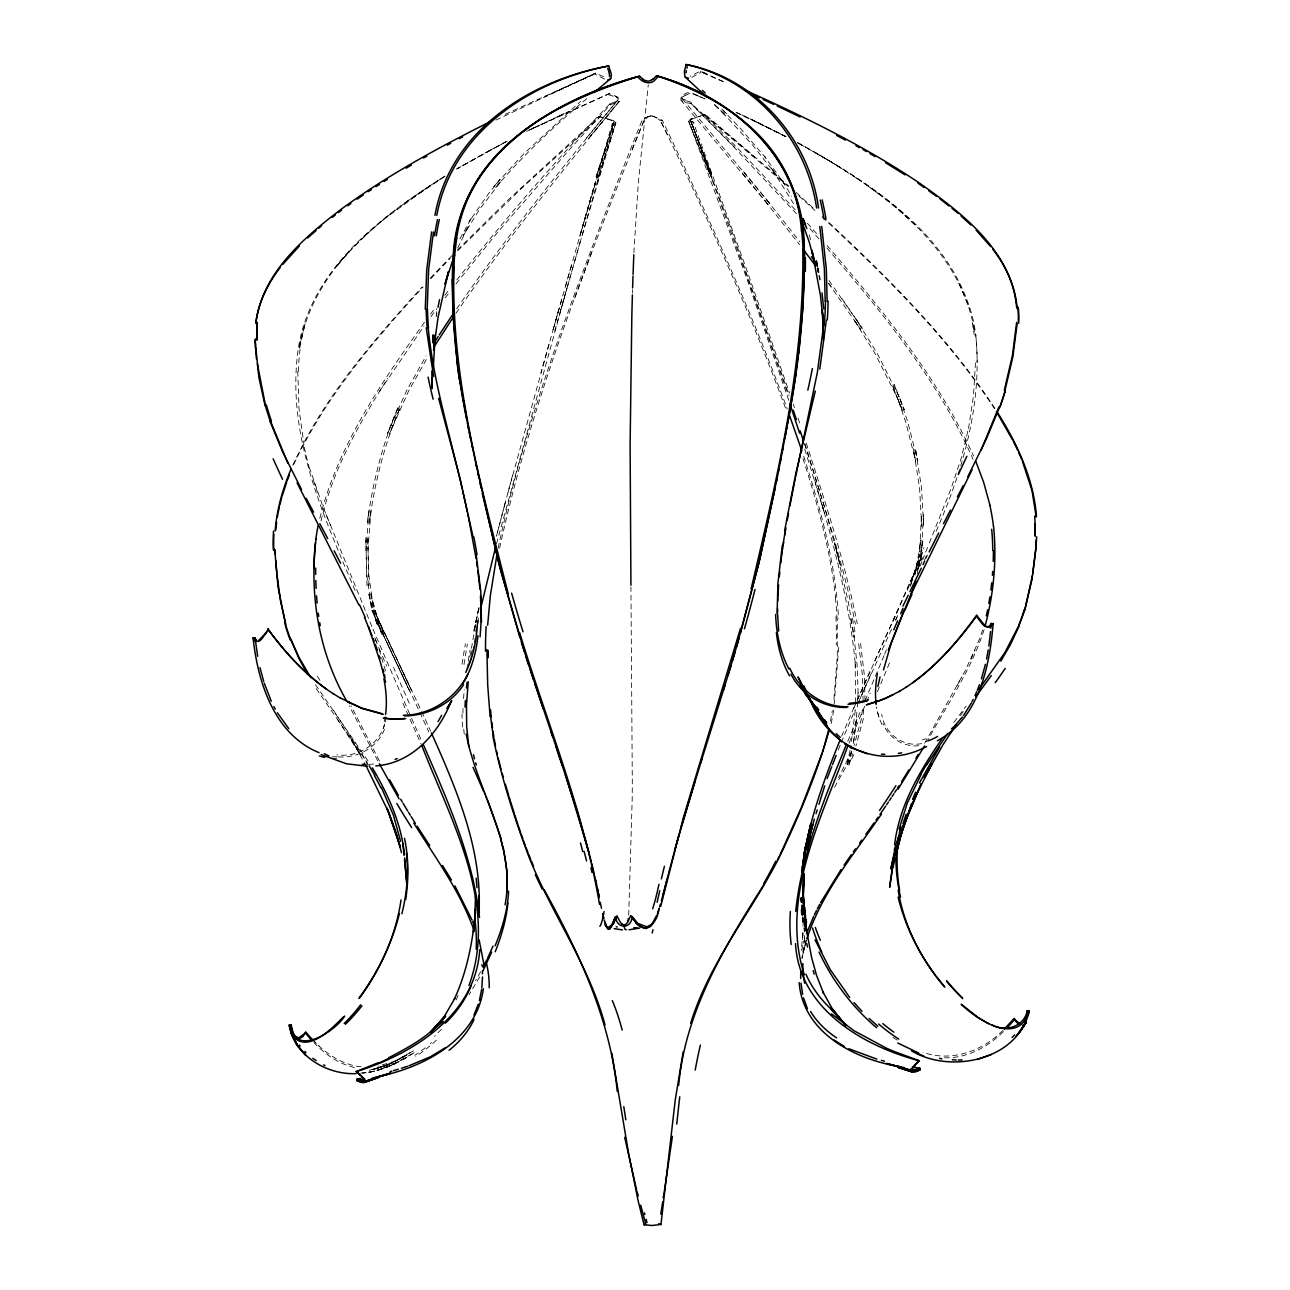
<?xml version="1.0" encoding="UTF-8"?>
<svg xmlns="http://www.w3.org/2000/svg" width="1290" height="1290" viewBox="0 0 1290 1290"><rect width="100%" height="100%" fill="white"/><g stroke="black" fill="none" stroke-linecap="round" stroke-linejoin="round"><path stroke-width="0.75" stroke-dasharray="5 3.75" d="M462.949 713.128L463.029 708.468M297.78 371.327L298.99 408.575L303.908 443.986M863.107 701.002L862.333 674.654L858.334 641.066M865.026 700.728L864.236 674.251L860.22 640.582M975.482 362.716L973.531 395.579L968.113 431.182M838.742 647.241L834.146 703.985M802.783 932.686L802.461 940.442L803.073 932.847M804.412 940.571L804.654 934.718M633.89 252.792L638.26 183.325L648.273 84.818M855.254 710.451L850.513 748.49M855.625 702.663L855.141 661.802L855.657 668.026C850.965 611.944 837.226 557.119 821.601 503.229L824.649 513.581L804.38 448.033M856.786 718.998L853.351 744.217L857.269 709M857.366 707.001L858.14 691.021L858.092 692.907L857.108 664.769L853.658 633.422L854.319 637.599L848.32 602.156L834.63 542.8L840.387 565.326L824.745 507.776L804.734 442.954M366.989 585.708L366.038 548.653L369.069 510.292L367.279 522.724C372.665 482.863 382.485 443.518 398.449 406.527L387.613 433.166L406.866 390.144L426.087 355.927M368.956 585.612L368.005 548.734L371.02 510.518L369.214 523.014C374.584 483.299 384.356 444.099 400.271 407.253L389.419 433.908L408.608 391.047L427.78 356.943M628.714 915.142L632.181 799.59A248.067 11.965 88.9 0 0 632.31 782.595L630.939 586.998M463.529 698.567L464.319 689.602M804.605 937.346L804.122 943.264L804.541 939.362M802.993 932.718L801.3 949.811M615.862 122.856L598.06 178.036L615.878 122.663L612.589 120.309L598.931 116.455L507.131 200.821L457.547 249.889M833.937 699.115L837.274 656.546L837.291 619.168M804.589 938.604L801.993 958.438L806.137 940.168M436.407 315.034L436.891 311.519M468.447 665.592L476.381 619.877M471.205 659.916L479.041 617.168M466.867 669.462L470.06 650.031M469.834 663.108L471.979 650.434M915.013 575.147L920.947 539.768L919.641 551.975L921.495 514.565L921.737 526.32L919.56 487.846L913.449 448.888L915.674 461.191L905.838 422.362L897.485 397.917L902.468 410.607L892.293 385.242L902.468 410.607M917.271 573.566L922.882 540.026L921.592 552.152L923.463 514.597L923.688 526.255L921.512 487.652L915.384 448.549L917.593 460.756L907.725 421.798L899.324 397.256L904.29 409.865L894.115 384.533L899.098 396.869L877.168 353.315L855.528 318.485L828.986 280.543M863.445 718.433L855.915 746.055M861.51 718.53L854.044 745.507M830.47 721.175L832.308 710.677M915.319 573.486L919.706 554.474L911.917 580.903M299.683 348.058L305.23 323.016L298.974 348.381C305.456 311.874 323.951 278.511 349.3 251.711M436.165 316.792L436.907 312.986M498.134 548.185C529.545 400.739 586.579 260.338 641.888 120.615L646 117.455L650.805 115.89A2.935 1.935 1.8 0 1 652.514 115.906L662.302 120.228C707.42 214.882 751.167 310.39 787.206 408.93M499.617 548.105C531.674 400.884 587.305 260.032 643.952 120.857C644.871 119.857 645.838 118.906 646.903 118.067M473.704 631.116L478.977 606.929M479.041 607.268L474.785 627.424L478.945 608.171M475.623 631.536L479.09 615.411M851.706 751.651L848.433 766.55L852.819 753.666M850.062 750.441L846.546 766.018L851.868 750.828M918.109 568.922L921.608 554.974L917.142 570.132L923.914 547.653M321.033 520.934C332.772 469.302 359.62 422.685 387.709 378.373M801.574 950.424L804.444 939.636M804.541 947.408L802.251 956.809L806.234 940.684M804.992 945.522L806.363 939.878M319.791 518.435C337.916 445.55 381.517 382.372 424.62 322.129M496.537 535.931L505.39 502.149L496.44 536.108M496.521 543.735L566.987 288.073M504.471 505.615L512.775 474.656M508.083 492.135L549.056 344.091M558.441 310.938L540.978 372.649M561.731 299.377L552.652 331.353L572.083 263.079M560.328 311.471L601.124 169.055M565.568 286.009L595.077 182.938M554.764 330.933L581.29 238.021M579.791 236.409L612.25 123.711L613.863 122.534L596.238 177.391L613.782 122.679L580.387 234.151L595.416 182.325M596.98 183.438L614.121 124.066L615.653 123.227L581.855 236.425M302.231 329.982C322.742 259.677 385.936 213.35 444.937 175.988M910.24 586.563L912.643 578.581M910.805 584.693L922.027 547.121M961.824 456.45L951.101 488.442L928.171 545.944M596.012 176.52L613.992 122.227M913.191 576.92L918.577 561.601M984.109 629.568C971.402 669.768 946.925 704.646 927.139 741.476M384.614 723.9C379.437 744.604 357.717 757.698 336.964 754.844M574.76 298.2L591.739 252.437M907.37 590.223L922.124 552.604M917.98 568.438L922.14 557.828L917.916 569.406M841.612 736.219L855.012 705.13M838.323 749.893L840.516 744.346M841.241 742.508L855.206 709.548M927.575 547.444L922.673 559.747M920.173 566.02L922.044 561.295M924.527 560.279L927.494 552.846M936.121 531.319C963.13 470.044 982.593 403.206 975.772 335.658M632.1 149.366L643.662 121.163L641.888 120.615M456.176 999.944L458.434 994.429M924.704 743.169L965.404 670.397L978.981 640.324A328.16 250.583 38.6 0 0 982.609 630.004M884.634 654.175L886.44 649.789M911.192 580.468L915.432 570.277L852.625 710.774M884.037 655.626L864.945 701.002M849.062 743.056L865.816 703.598M847.772 741.299L861.204 709.742M866.558 701.857L870.218 693.262M869.831 671.542L855.818 703.308M893.083 621.135L920.076 559.667M891.519 629.214L858.431 702.26M858.334 702.663L871.621 672.348M895.679 620.103L898.098 614.621L895.599 620.103M851.69 751.167L838.548 777.628M292.782 465.303C323.355 397.949 372.6 341.237 422.024 287.073M970.951 659.319L975.111 650.079M457.708 248.051L468.673 225.524L463.158 235.812L479.509 209.415L501.391 180.842L495.215 187.953C523.143 155.139 554.748 125.678 587.627 97.911M874.668 661.093L897.953 610.202M293.814 464.4C324.935 397.497 373.713 340.931 423.104 286.896M690.489 119.648L705.195 114.407L788.851 186.099M384.485 729.253C377.132 748.232 356.137 759.165 336.303 756.649M925.946 558.328L927.526 555.135M849.707 760.052L833.308 789.496M459.885 238.811L471.947 217.091L469.076 221.783L488.088 194.274L499.81 179.665L493.812 186.582L523.724 153.865L580.548 101.362M480.654 971.789L475.607 980.69M957.132 685.506L961.905 676.895M479.735 976.965L468.996 994.751M495.941 120.067L595.593 73.127L606.268 77.9M379.373 391.499L423.959 326.128M960.373 715.692L964.807 709.161M456.66 308.81C506.535 236.538 561.811 168.168 617.539 100.362L618.184 99.523A2.935 1.613 -9 0 0 618.071 98.588L616.41 97.443M456.015 313.212C506.438 239.779 562.505 170.441 619.006 101.652C621.699 96.798 612.25 95.218 609.283 93.622L526.61 131.338M430.957 316.663L436.778 308.778M953.842 722.432L966.081 706.194M430.489 314.212L435.31 307.762M444.776 295.329L449.468 289.25M533.496 127.936L609.283 93.622M445.115 297.845L449.936 291.637M455.983 283.881L496.94 233.071L568.455 150.64L610.315 104.78L619.006 101.652L588.095 139.046L619.329 101.33M456.805 279.882C505.196 219.01 556.167 159.686 609.993 103.748M586.547 137.869L617.813 100.072M795.204 209.77C761.439 174.053 726.463 134.112 690.811 103.232C678.008 103.103 677.702 94.96 689.763 92.074M430.199 278.205L452.064 255.501M430.86 278.608L450.146 258.452M441.454 1029.291L434.456 1036.273M457.547 250.889L523.401 186.615L599.721 117.422M364.877 236.054L349.026 251.808L336.029 266.998C365.409 230.523 403.48 202.256 442.905 177.504M1003.346 1031.629C987.818 1047.238 966.516 1058.606 944.038 1057.752M1003.023 1030.291C982.706 1051.108 951.294 1062.428 922.947 1052.301M364.602 236.151L383.243 219.913M382.969 220.01L429.28 186.212M404.383 203.401L445.84 175.892M706.743 73.691L700.47 71.111L690.198 76.223M683.12 96.282L681.91 97.347A2.935 1.548 10.2 0 0 681.959 98.298M648.499 116.922L650.805 115.89L654.723 116.664M456.241 169.119L505.503 141.916M489.249 150.608L457.16 168.748L506.631 141.416M489.007 150.72L507.147 141.352M529.706 129.806L534.608 127.388M505.18 114.326L595.593 73.127M529.868 129.806L564.117 113.585M614.911 102.023L610.057 103.732M691.134 118.954L688.667 121.26L709.822 174.182L688.667 121.26M556.732 91.251L595.303 73.643L544.622 96.798M558.667 116.116L569.196 111.327M685.184 95.234L690.166 93.299M691.811 77.4L701.244 72.111L700.47 71.111M662.302 120.228L660.609 120.841L656.949 117.987M692.537 118.422L690.005 119.47L705.195 114.407M609.332 103.926L610.315 104.78M788.754 400.287L747.297 279.962L688.796 121.453L693.294 122.147L747.49 271.997L789.593 393.16M369.166 1070.313L391.434 1063.266L413.703 1050.689L394.514 1061.331L378.002 1066.137M375.197 1068.555L395.369 1063.089L414.8 1052.318C399.303 1062.476 382.082 1071.2 363.377 1072.925M649.676 116.116L650.934 115.955M360.603 1073.151C377.47 1072.393 393.015 1065.105 407.479 1056.929L389.161 1066.362L372.084 1071.764L362.087 1072.941M921.576 743.588C902.726 747.571 884.198 733.075 881.747 714.321M368.585 764.389L373.697 764.051M918.722 745.749C903.484 747.297 888.471 737.735 883.037 723.48M361.555 764.196L367.44 764.293L362.716 764.148L366.634 764.309M361.152 1066.814C342.753 1064.96 326.596 1054.156 313.986 1041.175M612.25 123.711L614.121 124.066M691.537 102.329L685.683 100.652M598.931 116.455L613.734 121.131M611.46 119.986L612.347 120.228M354.54 1067.539C338.802 1063.911 325.112 1054.333 314.083 1042.804M693.294 122.147L690.811 120.97L711.548 175.166L690.569 120.68L731.285 229.636L789.303 395.804M608.477 94.67L614.395 96.605M604.575 79.077L594.996 74.159M696.181 95.218L705.05 98.814M692.488 93.783L704.63 98.717M693.343 93.622L702.276 97.492M703.082 72.917L723.222 81.689M613.008 120.486L613.927 120.938M702.631 72.401L726.463 82.915M741.718 114.858L746.442 117.051M736.203 112.359L758.955 123.066M751.103 119.228L786.158 136.514M736.139 112.407L784.852 136.063M749.845 118.696L786.997 137.369M756.956 122.082L787.287 137.385M797.446 142.803L800.929 144.609C838.677 165.459 875.652 188.501 907.499 217.752M797.494 142.497C869.234 182.438 950.149 232.474 972.483 317.066A228.749 162.782 -49.4 0 1 975.885 335.61M799.784 143.948L830.357 161.476L860.801 180.939M816.102 153.091L841.08 168.006M683.668 99.701L682.087 98.427M892.954 1037.402L897.759 1040.482M856.334 177.988C910.805 214.35 964.339 264.514 974.643 332.449L972.337 322.79L974.24 335.061M868.089 186.131L880.102 194.855M704.598 115.407L788.222 186.421M704.888 114.907L754.376 156.977M796.253 192.597L813.877 208.641M798.881 195.919L814.974 210.464M822.681 216.72C885.488 275.221 947.666 336.126 994.848 408.333M822.069 216.962C884.924 275.544 947.07 336.448 994.445 408.624M898.695 209.802L915.594 225.444M312.809 1039.998L319.807 1046.771M721.787 109.037L740.041 127.984L767.034 159.508L764.325 156.058L784.707 184.373L781.837 179.874L791.705 196.225M714.999 105.151L726.012 115.906L714.241 104.297M723.045 110.247L727.286 114.423M714.579 104.651L726.012 115.906M734.574 147.205L690.811 103.232L734.349 147.447L796.478 213.769M722.513 112.424L752.86 145.367L776.677 175.537L770.872 167.345L793.511 203.562M807.379 223.234L817.941 235.07M809.927 228.54L819.021 238.956M826.809 247.874C882.505 312.922 938.201 380.389 973.095 459.321M827.148 245.535C882.699 310.406 938.104 377.583 973.563 455.983M682.442 98.83L770.485 204.417L741.524 168.974M680.701 99.83L768.985 205.674L739.992 170.199M766.663 199.724L799.913 241.939M765.115 200.934L799.558 244.697M828.599 283.3L830.954 286.461L828.583 283.203M828.47 283.155L860.672 329.498L853.867 319.533L875.458 354.282L897.308 397.675M855.528 318.485L862.284 328.402L842.08 298.748M315.469 684.7L369.488 763.1M333.304 710.048L362.409 754.602L367.876 765.163M316.244 688.634L367.714 763.341M337.512 719.191L360.91 755.811L349.622 736.074L365.183 764.228M377.793 760.842L349.203 705.84M379.47 761.052L350.977 705.775M667.43 134.805L660.609 120.841C706.388 215.059 749.748 311.229 786.11 409.72M420.04 708.033L373.745 609.767L411.333 690.182L377.647 618.539L384.243 634.857L372.713 604.526L379.341 625.247L370.391 592.046L372.939 604.123L368.666 574.324L367.763 536.995L368.005 548.734M418.266 708.871L371.939 610.557L409.575 691.053L375.842 619.313L382.421 635.583L370.859 605.171L377.454 625.811L368.472 592.481L371.004 604.494L366.699 574.501L365.812 537.011L366.038 548.653M421.669 711.58L430.602 731.124M419.895 712.419L428.812 731.93M409.672 714.079L372.617 628.311M411.607 718.401L421.475 740.428M408.543 715.885L402.48 702.276M410.091 719.32L421.121 744.04M382.501 656.336L386.694 666.108M378.663 647.306L381.808 654.707M959.018 283.478L969.451 308.262M375.584 639.985L377.099 643.597M371.875 626.553L322.726 506.148L309.971 469.012M326.031 514.468L330.579 525.578M355.105 590.546C322.806 514.275 285.896 433.762 298.28 348.719A228.749 173.441 43.2 0 1 302.295 330.014M690.489 120.534L711.5 174.295L690.618 120.76M374.858 637.663L376.503 642.065M691.488 122.582L749.861 284.558L788.206 395.224M707.678 166.99L712.838 181.197M313.567 480.767L317.469 492.183M793.285 404.109L794.495 407.704M379.099 649.322L385.662 671.316M798.01 418.202L800.3 425.055M806.25 443.131C825.407 502.665 844.998 562.311 857.302 623.715M804.492 444.034C823.568 503.455 843.128 562.956 855.415 624.231M802.961 458.466C817.586 503.826 830.389 550.121 835.614 597.609M803.702 456.241C820.569 508.921 835.598 562.924 838.532 618.426M814.587 479.751L824.649 513.581M809.249 234.925L810.668 239.94M802.815 917.4L803.17 920.093M464.271 734.22L463.4 726.141M803.267 924.898L802.799 917.045L803.041 924.978M802.928 916.722L802.928 926.091M632.455 293.153A594.4 28.67 88.9 0 1 632.568 289.686M337.4 756.827A136.095 80.448 72 0 1 331.111 756.633M385.226 716.659A140.32 72.046 54.2 0 1 383.807 723.174M336.674 758.439A138.175 81.883 72.1 0 1 331.385 758.246M386.274 717.111A134.176 75.223 52.3 0 1 383.388 728.302M617.12 100.943A16.851 11.691 13.5 0 1 615.024 102.136M615.185 96.266A17.367 6.708 7.2 0 1 617.281 97.202M409.253 703.244A1421.709 527.658 59.8 0 1 393.563 667.462M298.474 371.536A256.049 194.435 42.9 0 1 300.199 348.252M309.648 469.012A328.16 254.082 39.5 0 1 303.618 443.954M319.968 680.459A511.179 263.886 -87.1 0 1 315.711 673.251M431.586 1042.53A136.095 95.025 -62 0 1 430.328 1043.626M425.216 1047.819A136.095 95.025 -62 0 1 414.816 1055.301M462.578 726.947A239.811 104.764 -58.6 0 1 461.997 713.967M462.03 664.173A202.127 37.491 -72.4 0 1 465.448 643.791M436.407 1040.143A138.175 96.54 -62.2 0 1 415.815 1056.429M464.013 664.495A201.143 37.184 -72.4 0 1 467.415 644.162M654.401 116.777A16.851 6.644 13.2 0 1 656.433 117.938M646.209 117.987A17.367 7.772 -10.7 0 1 647.757 116.745M835.372 597.496A228.749 104.571 72 0 1 837.065 619.006M833.695 710.145A328.16 139.755 73.5 0 1 830.728 725.448M835.904 616.539A267.127 118.067 72.8 0 1 836.259 644.935M852.432 618.313A198.321 45.972 71.5 0 1 855.447 634.406M863.72 709.274A239.811 120.744 55.3 0 1 862.752 717.853M853.851 754.747A511.179 295.475 34.2 0 1 850.658 760.665M850.594 618.861A197.338 45.682 71.5 0 1 853.609 634.938M862.317 709.887A231.426 113.456 56.6 0 1 861.301 718.353M683.49 96.363A16.851 6.095 -9.2 0 1 685.571 95.379M685.974 100.314A17.367 11.852 -7.5 0 1 683.974 99.443M889.455 663.012A1421.709 425.765 -62.8 0 1 877.442 691.65M967.742 431.215A328.16 239.231 -46.5 0 1 961.453 456.466M975.643 334.449A267.127 192.533 -48 0 1 977.046 362.232M878.99 717.159A140.078 67.08 -55.4 0 1 876.458 706.807M925.93 738.686A136.095 65.951 -68.7 0 1 922.302 739.88M881.973 724.593A133.934 69.16 -53.8 0 1 876.877 708M926.559 741.411A138.175 67.822 -69.8 0 1 925.639 741.718M406.447 1055.252L391.434 1063.266L376.841 1068.443L391.434 1063.266L406.447 1055.252M402.98 1057.203L388.419 1064.556L374.213 1069.216L388.419 1064.556L402.98 1057.203M395.401 1063.573L377.389 1070.313L395.401 1063.573M385.468 1065.637L371.665 1069.845L385.468 1065.637"/><path stroke-width="1.5" d="M643.291 79.383L639.566 76.271L637.776 76.626C571.567 97.589 499.488 130.371 468.125 196.66C454.677 225.798 451.742 258.306 452.435 290.024C452.935 333.771 458.031 377.389 466.819 420.234M486.91 649.612L487.701 685.248L490.071 716.208M488.249 650.386L488.265 657.658M315.647 568.068L315.647 574.421M791.028 404.77C798.446 363.216 802.848 321.129 804.138 278.946C805.363 244.955 802.944 209.899 788.787 178.52C765.034 125.404 711.258 94.009 658.206 76.239L656.417 75.852L653.256 79.141M993.461 550.653L993.236 561.376M827.148 301.441L826.31 268.917L821.73 226.443M825.197 301.344L824.375 268.9L819.795 226.508M297.587 1039.563L302.779 1036.725L305.778 1032.161L312.809 1039.998M482.525 976.981L481.847 987.721M978.207 618.571L978.11 618.442A47.424 19.656 47.1 0 1 977.401 617.249L976.595 615.282C956.906 642.678 934.315 668.849 905.838 687.393M803.654 876.99L803.283 896.115L805.331 926.768L804.38 907.031L804.992 924.946L805.444 915.223L805.154 926.285M803.767 874.394L803.283 896.115L803.751 874.281M804.315 272.383L802.622 309.826L798.655 353.412M388.887 1057.687C409.623 1046.674 431.312 1035.548 445.324 1015.923L430.457 1032.548L444.341 1016.439L454.773 998.412L454.386 999.137C465.867 974.047 471.769 946.795 474.688 919.464L475.542 896.066M633.068 274.367L633.809 254.727M777.741 600.979L777.854 597.867M800.735 970.854L800.687 978.53M465.029 707.065L465.368 700.502M481.444 622.344L480.815 591.852L476.187 554.652M1036.725 536.801L1035.741 547.96M804.057 873.459L803.057 892.841L806.621 931.138M777.918 596.319L778.612 585.047M432.779 342.769L433.23 334.836L432.811 340.77M433.392 366.634L435.182 334.981L433.569 350.396L438.084 317.13L448.469 271.577L445.018 284.139L452.339 261.435M686.087 72.853L686.377 70.579M1036.322 539.736L1036.063 543.896M507.002 892.277L506.793 870.024L503.165 846.804M1016.649 322.387L1012.392 355.653L1004.313 390.338M1017.133 323.661L1012.86 356.862L1004.733 391.418M474.575 921.254L475.381 909.192M454.515 255.565C448.259 370.665 480.477 483.169 508.179 593.674M468.206 681.749L466.464 705.646L466.69 726.851L468.754 746.555M487.652 625.182L490.329 595.69L497.376 551.991M990.849 628.311L991.22 623.457L993.155 623.602C989.656 666.575 978.836 718.595 937.346 740.75M805.637 925.301L806.089 919.56L805.589 925.494M992.397 575.324L992.687 571.486M824.342 320.049L817.36 372.439L795.575 476.978M826.31 320.194L819.811 369.133M1036.193 545.106L1032.742 573.792M802.88 875.33L803.057 873.104M275.754 530.142L276.641 522.192M1035.854 549.105L1031.936 579.549L1025.018 608.961A231.426 171.731 62.8 0 1 1019.342 624.247M990.575 631.487L988.833 646.08M621.732 923.769L624.038 925.124L626.069 924.108A14.996 14.238 25.3 0 0 627.843 921.769L628.407 918.464M779.305 576.791L779.821 571.728M991.72 582.838L990.897 590.014M453.274 256.468C456.708 158.412 552.539 99.636 637.776 76.626C641.598 82.125 650.192 85.624 655.272 79.706M480.074 636.841L481.202 620.216L480.493 595.674M805.589 929.606L806.427 921.802L805.621 929.268M473.333 931.896L474.688 919.464M795.704 911.353C801.816 853.593 824.02 799.203 845.837 745.894M275.109 530.932C276.882 509.534 282.704 488.604 291.169 468.915M466.432 688.054L467.093 682.281M672.429 1136.345L663.705 1195.572M316.034 539.075C309.229 594.771 318.743 652.756 346.994 701.583M894.599 844.837C899.162 805.186 920.367 770.017 942.684 737.864M780.773 563.182L781.434 557.973M479.735 949.698C475.688 1015.053 412.816 1054.059 356.282 1071.587C361.668 1075.65 371.714 1086.744 357.137 1080.843L357.04 1079.053L361.039 1078.343M611.799 1053.156L628.682 1153.808L637.986 1200.168L644.049 1224.79L652.014 1225.5L660.964 1224.468L675.25 1099.87L683.184 1051.785M505.067 904.822C516.661 843.821 477.123 791.544 466.222 734.123M781.659 556.248L782.369 550.975M893.099 862.43L889.649 887.294L894.599 854.383M911.482 1050.802C950.907 1074.538 1018.294 1059.912 1029.275 1010.892L1027.324 1010.634L1027.114 1012.053A47.424 33.943 -80.3 0 1 1026.953 1013.408L1026.663 1014.649M256.049 322.032C262.757 272.319 304.198 237.392 341.818 208.77C387.903 175.021 438.294 147.689 489.265 122.147M678.669 1085.438C685.248 1010.844 725.093 945.715 764.389 883.86M782.321 545.235L777.951 582.887L777.096 613.798M782.611 549.218L783.659 542.122M796.059 373.278L789.383 414.026M989.93 596.883L988.85 603.462M660.77 1214.116L662.705 1201.667M481.67 989.253L479.396 1000.54M401.029 899.904C395.917 935.427 380.792 969.08 359.636 997.928M1032.468 575.453L1024.808 609.993M784.772 534.963L785.965 527.771M988.237 649.902L986.56 659.077M431.602 231.942L426.716 269.707L425.281 309.181M433.488 231.926L428.619 269.642L427.2 309.003M784.578 530.948L795.882 473.091L815.296 391.064M255.743 323.339C258.177 302.747 267.804 283.784 280.188 267.433M277.366 517.226L277.963 513.823M790.496 407.85L787.69 423.265M787.206 520.531L788.496 513.275M456.676 237.892C469.721 147.528 559.425 98.314 639.518 76.223M788.819 417.105L782.014 453M786.529 429.457L787.11 426.361M803.347 862.317L807.846 838.339L802.412 867.396C807.959 823.181 823.471 780.998 840.145 739.912M483.363 988.721C476.349 1040.595 422.846 1067.83 376.47 1077.005M784.739 438.777L785.933 432.553M789.851 505.986L794.108 484.185M778.241 472.527L781.095 457.821M780.16 462.675L782.933 448.227M438.019 307.278L439.503 299.667M776.274 482.557L779.208 467.577M740.476 633.293L759.842 559.07L777.273 477.526M775.274 487.652L758.423 565.02L736.461 647.145M794.479 482.396L795.221 478.784M987.64 609.767L986.302 615.814M894.76 850.223L890.826 868.863L894.583 853.545M278.253 512.13L279.398 506.793M609.622 76.707L609.074 72.192M807.169 849.094L810.088 835.968M811.346 830.341L814.329 819.166M480.396 609.541L495.054 549.33M877.893 686.49L880.038 676.976M883.473 669.962L891.229 643.097L904.048 610.106M807.685 846.159L812.603 824.713L810.426 833.34M899.114 829.002L907.386 802.783L921.028 774.629M892.97 867.573L895.179 858.14M896.05 854.367L903.968 823.278L895.953 854.851L900.017 837.404L911.788 803.46L900.017 837.404M434.94 215.382C449.968 131.274 529.884 80.157 608.703 65.984L611.315 74.111L611.057 78.255L595.109 91.719M897.389 842.064L898.808 836.323M900.21 830.583L901.146 826.745M985.415 664.318L981.432 678.846M828.422 730.785L823.81 747.926M829.276 729.592C817.054 773.549 799.107 815.877 779.434 856.995C750.925 913.062 709.258 962.469 690.65 1023.373M751.103 588.998C777.16 477.429 804.766 364.215 802.767 248.857M1026.211 1016.665L1024.034 1022.244M666.269 882.392L668.381 874.136M665.076 887.052L667.091 879.183M279.785 505.019L281.704 497.585M436.81 215.382C451.887 132.66 530.69 80.722 608.703 65.984M665.801 884.214L662.592 896.486M668.801 872.492L678.991 834.565M664.608 888.891L661.335 901.081M399.449 913.546C391.725 944.135 377.535 972.966 358.846 998.331M686.925 68.16L687.312 66.806M993.155 623.602L989.591 627.424L985.125 625.876C993.816 593.497 996.896 559.409 993.526 526.014M674.541 850.545L694.875 781.627M740.541 628.198L683.571 816.909L660.819 906.08M739.154 637.889L732.285 661.27M659.545 907.16L660.448 904.113M681.41 826.213L702.244 758.02M735.09 651.837L727.947 675.605M282.155 496.037L286.799 481.734M730.85 666.027L723.497 690.102M806.766 938.91C822.004 892.196 854.093 854.012 881.489 814.038M724.996 685.264L700.744 762.793M816.054 813.619L817.215 809.91M818.94 804.363L824.713 785.868M818.537 207.98C809.056 138.449 755.472 77.819 686.07 64.5L684.329 71.756L684.974 76.836L706.743 97.073M822.552 751.893L823.391 749.248M895.986 850.594L906.548 817.796L921.254 783.659L901.339 831.179L914.771 797.929L931.912 763.986L924.285 777.854L943.119 744.588L955.987 724.996M658.964 908.95C656.658 926.285 641.823 937.217 632.277 916.787L630.616 915.932L628.037 921.495M822.133 753.183L801.154 808.008L780.16 854.593M657.432 913.546L659.013 908.757M894.228 849.868L898.63 836.742M903.016 823.617L906.161 814.232M1027.324 1010.634C1024.357 1026.469 1005.603 1032.5 992.284 1025.099M478.316 1004.233L473.93 1015.085M998.96 406.818L981.126 450.081M979.416 684.748L977.272 690.344M999.282 407.817L986.495 438.632L967.774 476.768M1029.275 1010.892C1018.519 1046.835 977.433 1020.164 961.098 1004.184M806.524 933.476L813.571 916.577M287.444 480.041L289.395 474.946M827.116 778.596L831.76 766.502M832.501 764.648L836.13 755.424M621.667 923.817A16.109 15.545 -21.3 0 1 620.184 921.947L617.039 916.19L613.83 922.818M656.723 915.319L650.821 926.22L645.742 928.655L639.679 925.672L632.277 916.787C630.955 929.251 617.41 929.235 615.362 917.109L617.039 916.19M916.126 581.338L888.375 649.87M468.979 985.415C498.827 904.5 450.694 819.956 421.911 745.813M847.514 746.733C821.682 817.908 779.644 897.518 804.267 974.676M912.578 799.397L915.626 792.108M1019.342 625.489L1010.36 644.71L1000.798 661.173M893.776 629.826L897.614 620.845M900.694 613.669L902.984 608.283M491.651 952.181L482.976 970.854M1019.471 624.344L1004.813 652.692L978.804 689.553M991.22 623.457L990.946 624.086A47.424 21.398 44 0 1 990.639 624.634L988.092 627.069L984.899 626.392M493.054 946.086L487.572 958.228M974.998 695.632L976.724 691.714M910.982 594.384L972.096 469.737M902.936 606.106L908.176 595.271M909.918 591.659L921.27 568.197M923.011 564.585L924.753 560.973M486.83 959.744L483.041 967.29M814.264 915.045L816.554 910.45M929.123 551.943L938.701 532.98M777.435 859.93L779.257 856.367M943.474 523.692L950.537 510.066M971.983 701.776L973.224 699.39M963.179 485.685L957.374 496.892M817.312 908.918L819.731 904.338M919.431 783.014L939.636 746.878M820.553 902.807L841.032 869.589M438.019 721.691L441.615 715.321M467.722 674.347C455.693 698.406 430.441 715.079 403.351 715.273M971.37 702.986L963.437 715.66M924.559 745.91L898.017 789.287M915.932 758.214L918.174 754.408M451.871 700.534L447.033 708.629L451.29 701.179C438.423 733.301 412.3 763.325 375.793 765.905M908.966 769.791L901.645 781.643M926.849 764.648L947.747 733.51M434.133 343.027L438.165 336.561M433.795 347.268L453.725 316.502M333.368 693.827C307.471 676.895 286.009 653.966 268.046 628.94C269.61 630.681 252.808 645.177 259.903 640.566M268.046 628.94L267.514 630.907M897.389 788.319L899.114 785.642M894.776 792.366L896.534 789.674M892.116 796.446L893.906 793.721M439.229 334.932L452.097 315.421M889.407 800.558L891.229 797.817M886.649 804.686L888.504 801.928M1020.164 1031.339L1026.389 1022.067L1015.875 1036.515M885.714 806.057L879.99 814.425M1018.794 1033.371L1026.018 1022.76L1017.358 1035.096M844.079 865.122L851.271 854.754M991.301 675.621L975.756 696.777M876.039 820.053L878.022 817.231M853.351 851.803L855.447 848.868M874.039 822.891L865.864 834.34M859.624 843.031L861.704 840.129M264.498 635.357L266.804 632.003A47.424 16.609 -50.8 0 0 267.611 630.907M463.449 684.926C450.565 704.34 427.635 715.547 404.576 715.95M976.578 616.104C958.309 640.92 937.846 664.543 912.74 682.668M1025.614 1023.389L1022.406 1025.598M263.757 636.357L261.483 639.114M913.046 1067.459L911.853 1069.41L912.901 1070.055M962.372 716.998L954.81 725.786M305.778 1032.161L305.021 1033.064A47.424 35.169 79.9 0 1 304.263 1033.854L298.619 1037.902L294.7 1035.902M612.895 924.124L608.025 927.542L604.881 925.043M282.639 264.514L299.441 245.955M1014.811 1019.39L1014.101 1018.519L1004.249 1029.065M1007.006 1028.049L1014.311 1019.81L1014.101 1018.519M914.594 1065.653L919.302 1060.783L893.164 1051.092A262.37 250.808 3.3 0 1 886.391 1048.157L854.174 1030.823L831.566 1013.908M655.868 79.109L658.206 76.239C736.88 98.25 806.298 163.604 804.138 249.712M430.457 1032.226L445.614 1016.085L430.473 1032.145L443.309 1021.374M344.672 1016.052C334.481 1032.419 293.556 1057.639 291.121 1024.808L289.202 1025.147C294.265 1055.655 326.676 1074.893 356.105 1073.635M343.688 1016.633C331.933 1028.227 307.681 1054.462 292.169 1035.435L298.635 1047.238L292.572 1036.193M261.209 639.405L260 640.501M652.643 924.124L646.838 926.801L638.34 923.624M919.302 1060.783C912.481 1065.443 905.806 1076.65 920.044 1069.99L919.996 1068.217L912.256 1067.04M1012.15 1037.37L1014.649 1034.967M951.423 728.915L953.681 726.818M307.697 237.941L316.034 230.588M318.824 228.136L321.597 225.686M332.32 217.317L335.384 214.93M338.448 212.528L341.528 210.141M347.768 205.755L350.896 203.562M357.153 199.192L363.393 194.806M445.743 1047.496L430.328 1056.816L408.93 1065.782M626.392 929.719L624.989 929.332L624.183 927.058M368.166 191.678L371.375 189.63M376.18 186.566L379.373 184.518M384.178 181.455L387.387 179.423M899.017 691.601L906.402 687.038M406.108 168.216L411.333 165.152M899.694 691.166L885.601 698.471L866.219 705.066M423.507 158.025L426.893 156.187M447.275 145.141L450.678 143.303M644.049 1224.79L645.726 1223.904L640.695 1205.166M459.159 138.691L462.659 136.917M651.579 80.222L649.289 80.98A2.935 1.242 -0.2 0 1 647.515 81.077L645.355 80.464M893.051 694.794L880.006 700.567L867.348 704.421M610.057 79.351L607.832 79.787M378.744 1062.525L356.282 1071.587M926.639 746.539C879.248 771.678 826.6 746.12 808.846 696.697C816.796 713.547 827.164 729.592 841.709 741.476L830.389 730.866L819.086 715.37L822.988 721.271L811.491 702.082L827.309 726.173L815.135 709.097L808.653 697.616M919.931 1068.233L914.981 1069.829M395.079 759.391L397.223 758.585M364.683 1082.358L379.002 1077.182L363.683 1082.536L378.002 1077.714M991.349 1054.462L977.272 1059.477M407.463 1066.298L401.416 1068.265M390.677 1072.909L362.087 1082.342L389.741 1073.474L372.971 1078.15M398.288 1069.233L393.482 1070.668M916.223 1069.507L920.044 1069.99M390.177 1071.587L391.838 1071.135M363.635 1080.746L359.91 1081.778L363.748 1080.73M371.407 1078.65L388.629 1073.973M639.679 928.123L628.972 929.8M658.593 1223.791L660.964 1224.468M357.137 1080.843L364.989 1079.359M898.275 753.376L901.694 752.828M253.082 637.857L255.21 638.26A47.424 18.447 -47.8 0 0 255.388 638.824C259.29 642.501 254.372 642.356 253.082 637.857C257.758 682.071 274.19 734.413 319.065 752.667M962.082 1059.896L958.228 1060.074M614.169 928.606L622.425 929.913M363.2 1080.665L364.022 1079.359M688.505 78.239L685.296 77.255M367.408 766.26L346.51 763.793L321.146 754.586M881.441 754.215L884.779 754.295M846.74 707.42C823.681 708.194 801.348 694.778 790.98 674.202M637.582 928.058L633.809 927.945L635.47 928.026M848.062 706.694C822.762 707.646 799.945 690.666 789.722 668.156M952.343 1059.783L956.229 1059.993M616.249 926.817L617.201 926.994M361.603 1080.472L357.04 1079.053M899.388 1066.54C855.044 1059.429 802.961 1032.855 799.155 982.641M382.275 713.757L361.571 708.033L347.429 701.808M383.291 714.37L362.313 708.549L340.27 697.938M939.491 1058.332L941.894 1058.864M889.052 1064.331L904.5 1067.749M910.272 1069.023L917.996 1070.732M884.505 1061.202L881.376 1060.38M887.762 1063.879L915.416 1071.522L886.649 1063.363M876.813 1059.106L848.852 1048.754M656.417 75.852C728.205 96.008 796.898 152.091 801.461 231.249M686.07 64.5C754.86 79.303 806.572 139.352 816.618 208.061M898.437 1067.556L912.449 1071.958L897.679 1067.185L911.74 1071.813M867.299 753.795L852.561 748.281L844.95 743.862L852.561 748.281M919.189 1060.751C862.72 1045.932 798.994 1008.538 795.511 943.619M323.629 1064.943L325.032 1065.492M918.657 1053.011L897.727 1043.013M917.851 1053.511L923.801 1056.075M745.427 90.332C804.686 116.89 863.3 145.593 917.416 181.697C961.066 212.237 1011.505 250.115 1016.633 307.391M1019.664 1023.647L1015.504 1020.18M748.861 92.864L759.536 97.814M763.083 99.459L773.758 104.409M777.306 106.07L800.155 116.955M324.29 753.715L328.886 755.843M836.549 135.353L845.369 140.094M855.963 145.77L859.495 147.673M988.592 1023.663L978.143 1017.552L961.953 1004.717M844.289 1046.416L834.001 1040.014M863.026 149.559L866.477 151.575M869.944 153.607L875.12 156.622M885.488 162.685L905.145 174.892M333.094 693.568L340.673 698.277M312.809 1058.3L316.179 1060.525M917.883 183.067L924.14 187.501M928.816 190.839L936.621 196.403M984.786 626.327L982.48 624.134M326.048 688.86C303.553 672.638 284.767 651.885 268.256 629.762M294.878 1038.837L291.556 1034.193L289.202 1025.147M939.749 198.612L948.989 206.013M952.068 208.48L958.244 213.414M985.125 625.876L976.595 615.282M1018.39 1024.083L1014.311 1019.81M877.861 1026.243L869.186 1018.471M876.603 1027.759C852.271 1007.071 832.598 980.997 819.053 952.101M356.346 1071.635L358.298 1073.425M961.034 215.978L970.838 224.944M635.825 921.673L630.616 915.932M702.341 90.348L705.178 92.977M358.41 1073.522L360.426 1075.457M836.21 733.639L840.242 737.412M862.026 1011.36L854.028 1002.588M976.143 230.184L990.656 246.567M845.224 1024.373L830.47 1008.506L845.643 1025.082L831.679 1008.506L845.885 1025.824L832.324 1008.957L832.84 1009.764L822.972 992.042L823.504 993.219L816.522 975.305L811.652 957.728L806.25 928.687M305.762 1033.451L311.535 1040.095M982.142 623.747L978.465 618.942M304.908 1051.414L305.907 1052.592M944.877 987.043C922.818 961.115 906.048 930.348 898.146 897.131M944.248 986.657L936.201 976.643M299.425 1045.11L300.151 1045.996M288.783 728.64L277.366 712.79M804.718 693.278L815.135 706.388L799.687 685.925M849.659 997.364L830.163 969.483L815.054 939.878M992.881 249.389C1006.264 266.353 1015.649 286.944 1017.133 308.665M803.17 249.389L815.683 265.885M824.616 720.159L826.519 722.594M811.394 256.807L813.732 259.967M824.375 719.804L826.729 722.981M935.234 975.321C916.626 950.327 903.177 921.189 898.163 890.326M805.444 693.73L823.762 720.094L805.105 692.198M816.586 706.872L818.827 710.032M429.715 845.579L417.105 826.116M295.62 1042.965L305.553 1055.075L297.103 1045.271L291.024 1032.693M294.507 1035.628L293.346 1033.306M310.825 677.653L298.845 657.11L290.427 638.389M413.751 823.052C435.665 858.043 460.643 891.906 474.333 931.251M996.896 411.575C1016.988 443.179 1033.516 478.461 1036.483 516.274M442.551 865.542L451.468 880.038M415.364 823.375L411.123 816.57M803.509 689.295L801.429 685.909L803.267 689.053M805.573 692.682L814.941 707.936L807.572 695.794M408.64 812.523L410.284 815.216M996.444 411.687L1012.521 439.793M407.817 811.184L403.012 803.186M369.166 765.712L374.777 775.29M808.878 697.777L819.247 715.047L808.814 698.116M400.69 799.22L402.238 801.864M372.358 767.873C388.032 794.398 401.319 823.294 404.351 854.286M399.061 798.897L379.373 763.809M398.4 795.285L389.628 779.805M307.633 674.525L298.958 658.416L290.75 639.518M454.902 885.908L472.092 920.109M366.15 765.986L389.225 813.522L400.303 847.03L386.984 808.088L396.304 833.066L401.496 852.625M313.599 512.162L306.214 498.343M319.791 523.692L327.741 538.591M301.57 489.603L282.784 452.193L270.239 421.862M273.915 706.549L275.27 709.113M334.191 550.846L340.641 563.279M348.768 701.502L349.88 703.631M807.024 694.584L798.026 676.992L803.299 687.393M381.372 787.513L393.45 815.264L400.545 841.225M544.235 889.777C578.92 952.746 610.154 1019.1 617.265 1091.469M1013.36 441.374L1017.762 450.452M297.039 482.75L358.91 605.01M431.408 732.897C456.128 788.513 481.605 847.401 479.122 909.531L479.025 895.776L479.332 913.352M287.944 463.432L270.368 420.863M483.524 791.157L473.043 767.308M484.282 792.834L485.024 794.511M271.271 701.228L264.273 683.216M423.475 744.91C447.582 800.348 472.704 856.786 479.509 917.432M1018.519 452.193L1021.599 459.159M485.782 796.204L486.54 797.897M364.457 617.41L371.988 635.567M487.281 799.623L501.197 838.71M807.427 1008.667L803.557 997.96M975.853 461.465L983.657 482.331L990.059 505.519M531.432 861.139L533.609 866.396M528.642 854.222L530.706 859.398M1022.261 460.836L1032.016 490.522L1036.193 517.064M607.719 68.338L608.235 69.676M293.217 1032.984L291.653 1027.55A47.424 36.83 76.9 0 1 291.427 1026.211L291.121 1024.808M805.395 224.637L803.009 218.558L806.766 228.524M472.737 921.624L473.914 924.64M526.014 847.417L527.965 852.496M801.171 219.236L809.282 242.214L815.28 264.514L811.942 250.373L820.408 295.152L823.762 325.58M373.132 638.518L374.245 641.452M523.53 840.725L525.369 845.724M788.561 412.655L801.864 450.839M375.325 644.371L377.357 650.128M608.396 70.111L608.88 71.579M521.176 834.146L522.918 839.048M518.387 826.068L520.596 832.501M552.781 736.929L535.011 684.119M551.169 732.139L562.359 765.454M543.042 708.081L530.303 669.897M368.36 626.553L380.373 662.189L385.597 682.071M556.006 746.507L577.049 811.007L591.272 861.526M793.269 410.188L796.381 419.589M800.139 430.86L803.251 440.261M517.871 824.487L514.791 815.087M789.964 403.947L799.606 433.198M533.431 679.362L525.74 655.868M565.439 774.806L588.933 852.206M528.755 665.188L521.337 642.081M524.24 651.24L498.988 564.085L475.897 463.691M604.72 922.108L607.703 928.865L609.847 928.929L615.362 917.109L611.799 926.204L608.961 929.364L606.51 927.075L604.123 919.867M379.244 655.788L380.115 658.561M514.291 813.538L510.518 801.461M519.58 632.455C546.912 722.819 583.79 810.862 599.511 904.338M519.918 637.55L500.52 569.987L482.25 493.296M263.757 681.555L259.983 667.672M509.179 797.059L510.082 799.994M508.744 795.591L505.341 784.191M605.042 1025.034C588.837 964.259 550.846 912.901 528.11 854.819C513.791 816.102 501.068 776.564 492.877 736.058M502.116 773.145L503.165 776.806M255.033 637.647L257.661 656.288M813.184 970.612L814.167 974.144M285.364 623.215L278.092 587.434L274.689 549.33M501.084 769.453L498.166 758.149M638.26 1196.072L637.05 1191.589M636.647 1190.106L624.666 1137.264M265.079 405.673L258.871 377.422L255.936 349.3M479.106 939.781L483.879 964.227M285.783 624.231L280.591 601.285L276.899 574.131M265.288 404.576L257.403 363.974M438.632 398.32L460.288 479.558L473.059 536.962M383.178 669.365L383.823 671.961M602.865 914.594L603.704 918.109M591.739 863.381L594.222 873.927M462.143 488.797C450.291 435.23 433.279 382.517 428.199 327.676M602.64 913.61L603.704 918.238M462.546 490.587L467.367 512.211M594.658 875.878L597.915 890.971M384.436 674.541L384.984 677.073M480.057 483.25L481.138 488.249M595.69 880.554L596.544 884.456M477.945 473.382L478.993 478.284M469.302 432.472L476.913 468.512M471.898 444.808L472.543 447.92M467.754 514.017L468.512 517.613M496.553 750.941L497.247 754.215M597.383 888.358L598.882 895.615M470.592 438.632L467.432 423.297M600.253 902.258L601.495 908.273M598.302 892.777L599.318 897.695M433.617 376.583L426.264 327.902M806.718 943.312L807.476 947.037M468.673 429.409L459.659 379.76M468.899 519.418L476.107 558.618M802.654 994.3L800.945 983.093M817.715 268.143L818.457 271.98M819.215 275.818L819.956 279.656M817.054 264.708L816.312 260.886L817.36 266.337M817.796 268.514L818.537 272.335M494.231 738.993L495.505 746.023M319.71 622.635L320.226 625.698M493.054 731.511L493.909 737.235M318.259 613.185L318.727 616.378M476.639 562.118L477.397 567.294M804.218 927.897L804.686 931.396M477.864 570.728L479.961 589.175M491.845 722.465L492.474 727.689M822.004 292.911L823.762 308.891M456.999 359.991L453.322 316.55L452.371 279.156M823.584 323.613L822.278 310.052L823.504 340.141M778.66 631.1L777.644 614.508M402.932 843.757L404.076 855.48M404.447 859.382L406.898 884.746L404.641 857.802M317.13 602.994L316.534 595.835M256.42 358.83L255.807 347.591M490.506 709.581L491.216 717.24M276.721 572.228L275.705 560.586M476.155 878.216L477.01 887.665M481.96 964.614L482.105 966.162M801.445 898.114L801.719 901.984M255.517 348.848L255.581 344.14M255.404 347.139L255.484 342.398M801.993 909.595L802.283 915.158L801.767 905.387M802.896 889.745L804.234 914.9M801.348 897.566L801.558 901.468M316.098 588.353L315.792 580.5M255.194 343.672L255.356 338.851M275.351 554.394L275.189 550.137M482.412 970.806L482.508 973.886M255.065 340.125L255.114 341.914M802.799 886.843L803.541 913.143M801.171 898.163L801.284 901.968M801.493 909.579L801.606 913.385M431.892 377.809L432.166 388.564L431.828 371.052M431.602 359.378L431.682 363.264M805.105 924.946L804.879 911.046L804.879 926.107M630.923 585.192L630.117 444.873L631.826 316.389A594.4 28.67 88.9 0 1 632.406 294.91M777.596 608.606L777.628 612.54M632.616 287.944A594.4 28.67 88.9 0 1 633.003 276.028M804.38 249.405A236.296 85.156 -73.9 0 1 804.621 258.613M805.363 257.694A270.029 96.299 -74.1 0 1 805.331 271.239M798.333 353.654A327.757 107.667 -75.5 0 1 795.737 373.471M661.383 878.893A214.85 31.799 -70.6 0 1 664.431 866.316M657.11 902.307A188.485 14.69 -72.8 0 1 659.771 890.681M453.371 280.043A270.029 117.535 71.5 0 1 453.628 266.611M452.919 265.901A236.296 104.667 71 0 1 453.483 256.694M459.353 379.615A327.757 136.417 72.6 0 1 456.692 359.813M580.468 843.031A214.85 40.861 69.6 0 1 582.774 851.561M584.144 851.448A188.485 24.365 71.9 0 1 586.531 860.946M434.472 235.844A198.321 76.545 85.5 0 1 437.487 219.59M427.167 328.079A239.811 158.509 70.5 0 1 426.151 309.455M433.118 399.191A511.179 437.487 61.3 0 1 428.087 377.164M473.849 536.962A477.687 316.566 70.1 0 1 476.994 554.7M477.542 620.877A140.078 96.879 68.5 0 1 465.738 672.396M404.641 718.449A136.095 92.848 52.5 0 1 383.291 718.207M383.888 678.846A140.32 72.046 54.2 0 1 385.581 714.354M359.636 605.01A488.265 281.252 49.1 0 1 365.183 617.426M282.526 479.251A511.179 183.228 57.1 0 1 273.141 458.788M271.416 421.04A239.811 136.127 49.2 0 1 266.304 404.834M257.307 339.206A202.127 143.948 27 0 1 257.387 322.403M436.31 235.796A197.338 76.11 85.5 0 1 439.326 219.558M428.474 327.725A231.426 149.172 71.5 0 1 427.474 309.1M477.945 635.712A133.934 88.059 69.9 0 1 462.642 683.942M405.673 718.627A138.175 93.219 51.3 0 1 384.146 718.062M324.854 757.327A138.175 81.883 72.1 0 1 319.323 755.972M270.545 421.911A231.426 135.821 47.7 0 1 265.385 405.737M256.984 340.479A201.143 143.255 27 0 1 257.065 323.693M470.979 986.044A115.084 104.184 -9.8 0 1 445.389 1023.18M389.145 1058.171A263.337 249.873 -22.5 0 1 378.97 1063.024M361.7 1076.118A14.996 4.563 43 0 1 363.941 1078.537M363.345 1080.923A16.109 7.772 51 0 1 361.829 1080.826M474.107 1019.31A115.181 91.735 7.9 0 1 449.097 1050.237M411.655 827.583A1421.709 726.173 -82.5 0 1 396.82 803.525M315.873 539.107A228.749 160.089 -48.2 0 1 318.098 525.627M474.688 917.513A193.516 171.425 40.6 0 1 476.204 949.15M486.459 963.469A193.516 133.322 -18.7 0 1 489.216 987.769M314.131 568.6A267.127 189.501 -46.9 0 1 315.421 542.816M273.803 550.411A198.321 167.926 -43.2 0 1 273.867 534.318M290.218 640.001A239.811 160.395 -68.5 0 1 285.155 624.715M374.439 775.693A477.687 317.453 -68.6 0 1 380.985 787.932M404.48 838.29A140.078 89.849 -71 0 1 405.705 899.469M361.958 1005.813A136.095 65 -68 0 1 345.365 1024.292M508.599 891.213A140.32 69.837 -54.1 0 1 495.086 945.812M500.778 839.193A488.265 212.689 -59.2 0 1 502.729 847.304M476.381 764.954A511.179 266.837 -42.4 0 1 475.736 762.874M474.543 758.778A511.179 266.837 -42.4 0 1 473.478 754.731M273.319 549.605A197.338 167.12 -43.1 0 1 273.528 531.093M290.282 638.518A231.426 157.832 -67.1 0 1 285.187 623.344M406.398 853.125A133.934 88.913 -68 0 1 401.867 913.739M360.684 1004.813A138.175 64.161 -67.3 0 1 344.188 1023.454M507.97 902.919A134.176 63.742 -57.9 0 1 495.215 951.746M542.171 889.084A1421.709 795.511 -42.9 0 1 535.302 874.572M625.827 1119.833A115.084 1.596 81.3 0 1 623.796 1106.643M644.468 1212.923A263.337 12.158 73.3 0 1 644.887 1214.519M646.145 1219.34A263.337 12.158 73.3 0 1 646.983 1222.549M663.141 1197.7A262.37 36.701 -75.3 0 1 663.399 1196.185M676.734 1124.09A115.181 3.015 -83.7 0 1 679.749 1096.806M775.741 861.188A1421.709 866.477 38.3 0 1 763.809 883.457M485.508 651.176A256.049 95.363 -75 0 1 486.12 626.569M493.264 735.348A328.16 110.811 -76.5 0 1 490.506 715.482M612.315 1000.588A193.516 67.838 -88.9 0 1 622.199 1030.049M695.213 1070.103A193.516 59.775 -87.3 0 1 700.389 1045.142M820.343 940.297A140.078 74.111 52.7 0 1 815.312 927.445M893.825 1032.145A136.095 93.799 53.1 0 1 882.828 1023.599M1015.488 1020.229A47.424 32.024 -82.7 0 1 1014.795 1019.423M962.034 997.509A136.095 64.629 61 0 1 946.554 980.674M899.582 890.39A140.32 94.573 69.8 0 1 900.081 829.647M920.77 774.403A488.265 355.943 64 0 1 926.623 764.438M1005.184 668.381A511.179 315.534 82 0 1 995.235 682.636M1024.276 609.638A239.811 174.521 64.8 0 1 1018.874 625.118M1034.757 524.046A202.127 174.456 38.8 0 1 1034.854 535.205M821.762 952.085A133.934 68.322 55.7 0 1 812.523 928.01M898.808 1039.111A138.175 96.879 53.8 0 1 878.667 1024.018M962.759 998.67A138.175 65.516 60.8 0 1 946.925 981.593M900.549 897.05A134.176 93.541 65.5 0 1 896.598 845.772M1034.645 516.145A201.143 173.634 38.7 0 1 1035.112 536.527M989.914 505.519A228.749 170.635 42.1 0 1 993.397 525.997M895.905 785.675A1421.709 833.872 80.2 0 1 879.506 810.523M836.581 1037.837A115.084 85.995 -6 0 1 810.588 1011.554M915.11 1069.475A14.996 7.821 -48 0 1 913.014 1069.829M913.594 1067.459A16.109 5.112 -44.6 0 1 915.045 1065.782M834.05 1011.683A115.181 100.233 9.5 0 1 805.895 974.176M991.639 529.239A256.049 191.323 41.9 0 1 992.736 550.459M804.621 983.286A193.516 132.225 24.7 0 1 802.848 963.533M791.189 944.49A193.516 174.859 -33.5 0 1 790.367 911.482M645.21 80.609A16.851 11.142 -14.7 0 1 643.162 79.464M652.901 79.013A17.367 10.804 13.7 0 1 651.273 79.964M801.654 230.958A228.749 82.963 -73.8 0 1 802.993 248.567M755.021 589.482A1421.709 1101.708 -64 0 1 744.459 628.827M658.948 884.263A115.084 16.576 -84.7 0 1 652.643 908.805M638.211 924.269A263.337 66.951 -79.6 0 1 635.631 922.56M613.879 923.011A262.37 42.505 77.6 0 1 612.927 924.269M604.043 911.562A115.181 11.513 89.8 0 1 599.898 926.333M523.014 631.81A1421.709 1166.87 58.5 0 1 511.614 593.142M454.709 255.775A228.749 101.862 70.9 0 1 456.837 238.102M652.208 932.993A169.49 3.193 -75 0 1 652.934 929.719M590.949 867.767A169.49 15.98 73.4 0 1 592.029 872.475M1017.907 306.988A198.321 137.337 -30 0 1 1018.245 322.032M1005.458 389.967A239.811 122.615 -53.3 0 1 1000.121 406.543M966.839 456.289A511.179 121.873 -61.1 0 1 958.341 474.526M905.048 610.009A477.687 243.665 -53.6 0 1 911.982 594.335M876.12 704.485A140.078 67.08 -55.4 0 1 877.442 673.299M868.444 699.809A136.095 79.206 -50.8 0 1 849.417 703.26M788.916 669.042A140.32 92.364 -69.6 0 1 775.629 614.411M782.998 545.17A488.265 287.396 -73.8 0 1 785.255 530.932M812.345 368.601A511.179 399.142 -68.1 0 1 807.83 390.112M828.099 301.07A239.811 143.158 -73.8 0 1 827.293 319.936M822.165 199.886A202.127 67.999 -86 0 1 825.955 218.865M1018.374 308.278A197.338 136.692 -30 0 1 1018.713 323.29M1005.055 391.322A231.426 122.115 -52.2 0 1 999.621 407.753M876.281 703.05A133.934 69.16 -53.8 0 1 876.087 700.454M937.685 736.397A138.175 67.822 -69.8 0 1 928.413 740.75M867.235 700.889A138.175 80.19 -50.7 0 1 847.981 704.292M789.657 675.96A134.176 82.076 -70.9 0 1 776.387 632.551M825.487 301.215A231.426 132.773 -74.8 0 1 824.649 319.952M820.214 200.031A201.143 67.564 -86 0 1 823.988 218.978M804.412 852.529L801.864 872.266L805.766 845.756L804.412 852.529L810.701 824.197L804.412 852.529M806.234 691.279L803.573 685.925L806.218 691.311"/></g></svg>
